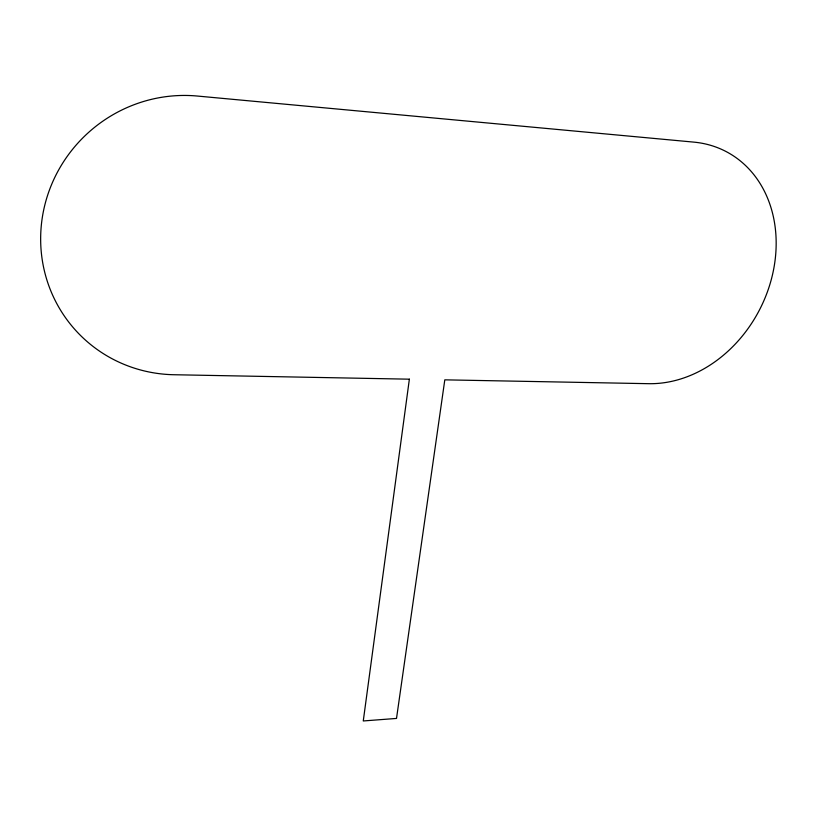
<?xml version="1.0" encoding="UTF-8"?>
<svg xmlns="http://www.w3.org/2000/svg" width="817" height="817" viewBox="0 0 817 817"><rect width="100%" height="100%" fill="white"/><g stroke="black" fill="none" stroke-linecap="round" stroke-linejoin="round"><path stroke-width="1.23" d="M409.368 379.18L363.269 720.962L396.511 718.429L444.805 379.844L648.647 383.684A125.481 103.044 -62.3 0 0 773.781 268.599A125.481 103.044 -62.3 0 0 693.888 142.127L197.316 96.038A141.698 137.838 -43.2 0 0 41.136 227.34A141.698 137.838 -43.2 0 0 174.052 374.737L409.368 379.18"/></g></svg>
